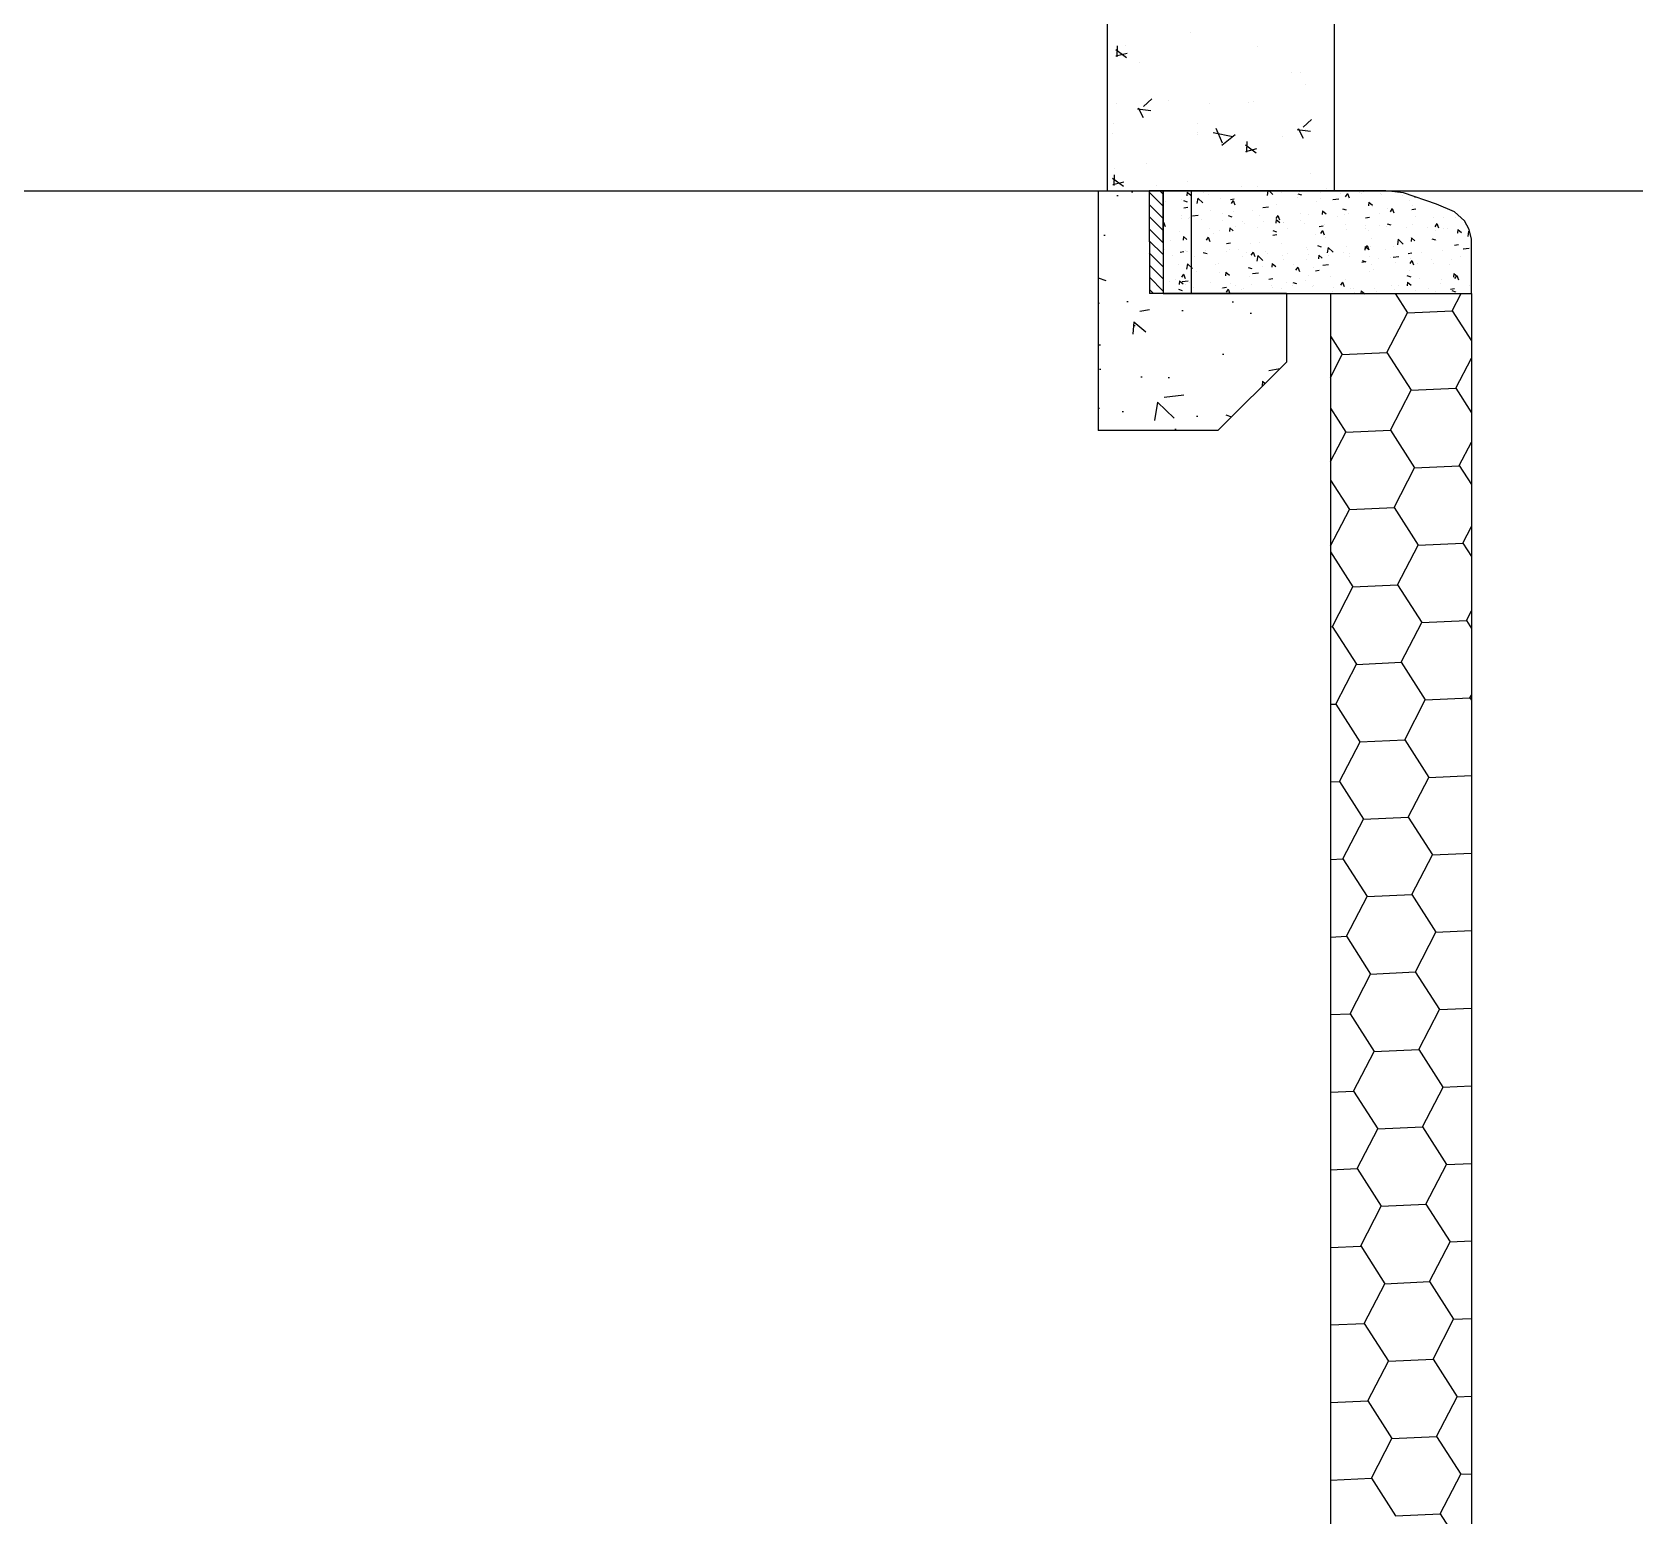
# Model space of a CAD drawing. Header units: feet. Extents: x 50754 to 76410, y 49660 to 67674.
# Drawn here: x 69991.1 to 70088.1, y 54122.4 to 54212.2 of the extents above; entities that cross this region are included whole.
import ezdxf

# ---------------------------------------------------------------- set-up
doc = ezdxf.new("R2010")
doc.units = ezdxf.units.FT
doc.linetypes.add('Amconstr', pattern=[9999, 9999, 0])
for name, color, linetype in [('1_HATCH', 8, 'Continuous'), ('1_LINE', 4, 'Continuous'), ('CKS_PROPERTY LINE', 5, 'Continuous'), ('MS GATE', 1, 'Continuous')]:
    doc.layers.add(name, color=color, linetype=linetype)

# ---------------------------------------------------------------- blocks, each defined once
blk = doc.blocks.new('admin enlclave road')
at = {"layer": '1_HATCH'}
h = blk.add_hatch(dxfattribs=at)
h.set_pattern_fill('AR-CONC', color=253, scale=0.02916831375083823, angle=-82.1741506838958, style=0)
h.set_pattern_definition([(327.8258493161042, (44624.19463476555, -5347.798122191721), (0.01035366478542281, -0.209756483923084), [0.02187623531312868, -0.2406385884444154]), (272.8258493161042, (44624.19463476555, -5347.798122191721), (0.2118476736906853, 0.06996879530950487), [0.01750098825050295, -0.1925108707555326]), (18.2772493161041, (44624.1954975722, -5347.815601897988), (0.2222012276755909, -0.1397878606903636), [0.01859193860458042, -0.2045113310674136]), (324.0100493161042, (44624.25242807551, -5347.790178928338), (-0.005442574779979004, -0.3149707692070139), [0.03281435296969301, -0.3609578826666231]), (14.46144931610415, (44624.25197451113, -5347.816426492038), (0.3186088404294879, -0.2313978831364257), [0.02788790878192002, -0.3067669475983534]), (269.0100493161044, (44624.25242807551, -5347.790178928338), (0.3186090211813732, -0.2313976344080052), [0.02625148237575443, -0.2887663061332988]), (298.8258493161042, (44624.24195137971, -5347.82106139916), (-0.09263644205251123, -0.1884767108321758), [0.02187623531312868, -0.2406385884444154]), (243.8258493161042, (44624.24195137971, -5347.82106139916), (0.2192076954046042, -0.0415097029695555), [0.01750098825050292, -0.1925108707555322]), (349.2772493161042, (44624.23423166618, -5347.836767786823), (0.1265710730192965, -0.2299865105863216), [0.01859193860458042, -0.2045113310674136]), (315.3258493161042, (44624.19463476555, -5347.798122191721), (0.09667813304385003, 0.009707526360538671), [0, -0.1901774056554652, 0, -0.1954277021306161, 0, -0.1932400785993033]), (285.3258493161042, (44624.19463476555, -5347.798122191721), (0.1244199446849837, -0.06035371603718223), [0, -0.1114229585282021, 0, -0.1858021585928396, 0, -0.07364999222086654]), (245.3258493161042, (44624.18577802688, -5347.733682651125), (0.014683857584948, -0.1551526239965612), [0, -0.07292078437709558, 0, -0.2275128472565382, 0, -0.3018920473211757]), (235.3258493161042, (44624.18180639519, -5347.70478599615), (0.0520889980786977, -0.1645454940171457), [0, -0.09479701969022426, 0, -0.151091865229342, 0, -0.214387106068661])])
h.paths.add_polyline_path([(44846.55856330815, -5369.827468608303), (44846.63080494559, -5369.817539529075), (44846.60432740098, -5369.624895162571), (44846.58507093752, -5369.62760029441), (44846.56477430004, -5369.483118812001), (44846.51222760509, -5369.490340966923)])
h = blk.add_hatch(dxfattribs=at)
h.set_pattern_fill('ANSI31', color=253, scale=0.09722771250279412, angle=-82.1741506838958, style=0)
h.set_pattern_definition([(322.8258493161042, (44624.21389920221, -5347.79547443726), (0.007343605410641055, 0.009683911828376586), [])])
h.paths.add_polyline_path([(44846.60433537418, -5369.624952539949), (44846.62359183763, -5369.622247408111), (44846.60330325883, -5369.47782329133), (44846.5840387367, -5369.480471057539)])
h = blk.add_hatch(dxfattribs=at)
h.set_pattern_fill('AR-CONC', color=253, scale=0.02916831375083823, angle=-82.1741506838958, style=0)
h.set_pattern_definition([(327.8258493161042, (44624.15467487917, -5347.507383487909), (0.01035366478542281, -0.209756483923084), [0.02187623531312868, -0.2406385884444154]), (272.8258493161042, (44624.15467487917, -5347.507383487909), (0.2118476736906853, 0.06996879530950487), [0.01750098825050295, -0.1925108707555326]), (18.2772493161041, (44624.15553768582, -5347.524863194174), (0.2222012276755909, -0.1397878606903636), [0.01859193860458042, -0.2045113310674136]), (324.0100493161042, (44624.21246818911, -5347.499440224527), (-0.005442574779979004, -0.3149707692070139), [0.03281435296969301, -0.3609578826666231]), (14.46144931610415, (44624.21201462474, -5347.525687788226), (0.3186088404294879, -0.2313978831364257), [0.02788790878192002, -0.3067669475983534]), (269.0100493161044, (44624.21246818911, -5347.499440224527), (0.3186090211813732, -0.2313976344080052), [0.02625148237575443, -0.2887663061332988]), (298.8258493161042, (44624.20199149332, -5347.530322695347), (-0.09263644205251123, -0.1884767108321758), [0.02187623531312868, -0.2406385884444154]), (243.8258493161042, (44624.20199149332, -5347.530322695347), (0.2192076954046042, -0.0415097029695555), [0.01750098825050292, -0.1925108707555322]), (349.2772493161042, (44624.19427177979, -5347.546029083011), (0.1265710730192965, -0.2299865105863216), [0.01859193860458042, -0.2045113310674136]), (315.3258493161042, (44624.15467487917, -5347.507383487909), (0.09667813304385003, 0.009707526360538671), [0, -0.1901774056554652, 0, -0.1954277021306161, 0, -0.1932400785993033]), (285.3258493161042, (44624.15467487917, -5347.507383487909), (0.1244199446849837, -0.06035371603718223), [0, -0.1114229585282021, 0, -0.1858021585928396, 0, -0.07364999222086654]), (245.3258493161042, (44624.1458181405, -5347.442943947312), (0.014683857584948, -0.1551526239965612), [0, -0.07292078437709558, 0, -0.2275128472565382, 0, -0.3018920473211757]), (235.3258493161042, (44624.1418465088, -5347.414047292336), (0.0520889980786977, -0.1645454940171457), [0, -0.09479701969022426, 0, -0.151091865229342, 0, -0.214387106068661])])
h.paths.add_polyline_path([(44846.81021053979, -5369.694739801215), (44846.79697176749, -5369.598417617963), (44846.60432740098, -5369.624895162571), (44846.63080494559, -5369.817539529075), (44846.72712712884, -5369.80430075677)])
at = {"layer": '1_HATCH', "color": 253, "linetype": 'Continuous'}
for p, q in [((44846.6116190696, -5369.249938774587, -5.000000000016501e-06), (44846.6116190696, -5369.249938774587, -5.000000000016501e-06)), ((44846.70861795871, -5369.256784677033, -5.000000000016501e-06), (44846.70861795871, -5369.256784677033, -5.000000000016501e-06)), ((44846.50974034944, -5369.288213550353, -5.000000000016501e-06), (44846.5264738067, -5369.297318159518, -5.000000000016501e-06)), ((44846.51102232341, -5369.283050280426, -5.000000000016501e-06), (44846.51273420947, -5369.298193828429, -5.000000000016501e-06)), ((44846.51135761001, -5369.297126925522, -5.000000000016501e-06), (44846.52637917781, -5369.291088001683, -5.000000000016501e-06)), ((44846.52343933791, -5369.28099451622, -5.000000000016501e-06), (44846.52343933791, -5369.28099451622, -5.000000000016501e-06)), ((44846.54527077605, -5369.302445898029, -5.000000000016501e-06), (44846.54527077605, -5369.302445898029, -5.000000000016501e-06)), ((44846.76102296425, -5369.286877657554, -5.000000000016501e-06), (44846.76102296425, -5369.286877657554, -5.000000000016501e-06)), ((44846.77357776271, -5369.284513207169, -5.000000000016501e-06), (44846.77357776271, -5369.284513207169, -5.000000000016501e-06)), ((44846.78344462952, -5369.300792964225, -5.000000000016501e-06), (44846.78344462952, -5369.300792964225, -5.000000000016501e-06)), ((44846.65240940451, -5369.346102719326, -5.000000000016501e-06), (44846.65240940451, -5369.346102719326, -5.000000000016501e-06)), ((44846.70722946916, -5369.337020330611, -5.000000000016501e-06), (44846.70722946916, -5369.337020330611, -5.000000000016501e-06)), ((44846.71310513093, -5369.335191270707, -5.000000000016501e-06), (44846.71310513093, -5369.335191270707, -5.000000000016501e-06)), ((44846.52048575717, -5369.363491660782, -5.000000000016501e-06), (44846.52048575717, -5369.363491660782, -5.000000000016501e-06)), ((44846.55183276484, -5369.367510606157, -5.000000000016501e-06), (44846.57088217844, -5369.367361135697, -5.000000000016501e-06)), ((44846.55275602345, -5369.3660246508, -5.000000000016501e-06), (44846.56159501049, -5369.378439557488, -5.000000000016501e-06)), ((44846.55969735791, -5369.363046225697, -5.000000000016501e-06), (44846.56990787647, -5369.350481934604, -5.000000000016501e-06)), ((44846.59351882443, -5369.34933800752, -5.000000000016501e-06), (44846.59351882443, -5369.34933800752, -5.000000000016501e-06)), ((44846.78042572807, -5369.365716960637, -5.000000000016501e-06), (44846.79947514167, -5369.365567490177, -5.000000000016501e-06)), ((44846.78134887398, -5369.364231118246, -5.000000000016501e-06), (44846.79018786103, -5369.376646024934, -5.000000000016501e-06)), ((44846.78829031908, -5369.361254229918, -5.000000000016501e-06), (44846.79850083765, -5369.348689938824, -5.000000000016501e-06)), ((44846.79222675999, -5369.363682742285, -5.000000000016501e-06), (44846.79222675999, -5369.363682742285, -5.000000000016501e-06)), ((44846.52154982211, -5369.392670269986, -5.000000000016501e-06), (44846.52154982211, -5369.392670269986, -5.000000000016501e-06)), ((44846.63889133287, -5369.377221319585, -5.000000000016501e-06), (44846.63889133287, -5369.377221319585, -5.000000000016501e-06)), ((44846.64088117562, -5369.389527454055, -5.000000000016501e-06), (44846.64088117562, -5369.389527454055, -5.000000000016501e-06)), ((44846.6411426195, -5369.392294641082, -5.000000000016501e-06), (44846.6411426195, -5369.392294641082, -5.000000000016501e-06)), ((44846.66274898573, -5369.386237303697, -5.000000000016501e-06), (44846.69127468239, -5369.387915175707, -5.000000000016501e-06)), ((44846.66567442605, -5369.379377090589, -5.000000000016501e-06), (44846.67766414623, -5369.398840548914, -5.000000000016501e-06)), ((44846.67744438791, -5369.402514428935, -5.000000000016501e-06), (44846.6939803014, -5369.384728907011, -5.000000000016501e-06)), ((44846.71182365722, -5369.392305634552, -5.000000000016501e-06), (44846.71353554328, -5369.407449182555, -5.000000000016501e-06)), ((44846.76072892601, -5369.378147904269, -5.000000000016501e-06), (44846.76072892601, -5369.378147904269, -5.000000000016501e-06)), ((44846.52155631299, -5369.406441377891, -5.000000000016501e-06), (44846.52155631299, -5369.406441377891, -5.000000000016501e-06)), ((44846.71054183659, -5369.397468860326, -5.000000000016501e-06), (44846.72727529385, -5369.40657346949, -5.000000000016501e-06)), ((44846.71215905832, -5369.406382275552, -5.000000000016501e-06), (44846.72718062611, -5369.400343351712, -5.000000000016501e-06)), ((44846.807311121, -5369.425056395513, -5.000000000016501e-06), (44846.807311121, -5369.425056395513, -5.000000000016501e-06)), ((44846.91020559279, -5369.438870808169), (44846.91020559279, -5369.438870808169)), ((44846.94119132544, -5369.438090229182), (44846.94119132544, -5369.438090229182)), ((44846.95905428496, -5369.437891764371), (44846.95908061149, -5369.43842511756)), ((44846.53033195258, -5369.455560048046, -5.000000000016501e-06), (44846.53033195258, -5369.455560048046, -5.000000000016501e-06)), ((44846.57453288209, -5369.442034577503, -5.000000000016501e-06), (44846.57453288209, -5369.442034577503, -5.000000000016501e-06)), ((44846.63593775214, -5369.459718464147, -5.000000000016501e-06), (44846.63593775214, -5369.459718464147, -5.000000000016501e-06)), ((44846.71319129167, -5369.457282498591, -5.000000000016501e-06), (44846.71319129167, -5369.457282498591, -5.000000000016501e-06)), ((44846.73601820578, -5369.453000784579, -5.000000000016501e-06), (44846.73601820578, -5369.453000784579, -5.000000000016501e-06)), ((44846.75088999671, -5369.457825884821), (44846.75078166721, -5369.464095091744)), ((44846.75276946529, -5369.457567565754), (44846.75888262976, -5369.462007401741)), ((44846.77011371769, -5369.45729367645), (44846.77011371769, -5369.45729367645)), ((44846.79344578148, -5369.455933834175), (44846.79892597289, -5369.456971580995)), ((44846.79442019259, -5369.461259905979), (44846.79442019259, -5369.461259905979)), ((44846.79617412588, -5369.452651518719), (44846.79617412588, -5369.452651518719)), ((44846.8251775658, -5369.449739260815), (44846.8251775658, -5369.449739260815)), ((44846.82590628718, -5369.458056759406), (44846.82590628718, -5369.458056759406)), ((44846.83277759817, -5369.443135761778, -5.000000000016501e-06), (44846.83277759817, -5369.443135761778, -5.000000000016501e-06)), ((44846.84415788817, -5369.457073304904), (44846.8522591797, -5369.454983982861)), ((44846.85418100571, -5369.446827002909), (44846.85418100571, -5369.446827002909)), ((44846.86331994157, -5369.446160525997), (44846.86100403052, -5369.450872443768)), ((44846.86332564305, -5369.446154521981), (44846.86648992438, -5369.451904182324)), ((44846.87992360061, -5369.442461571133), (44846.87992360061, -5369.442461571133)), ((44846.88318444562, -5369.443914744997), (44846.88318444562, -5369.443914744997)), ((44846.88582554438, -5369.440510575173), (44846.88582554438, -5369.440510575173)), ((44846.89526632473, -5369.454163428093), (44846.9008213582, -5369.457658120306)), ((44846.89526746776, -5369.454171844053), (44846.89552630938, -5369.459415756151)), ((44846.90107320188, -5369.458749668996), (44846.90107320188, -5369.458749668996)), ((44846.91218788553, -5369.441002487089), (44846.91218788553, -5369.441002487089)), ((44846.9231515278, -5369.458616689986), (44846.9231515278, -5369.458616689986)), ((44846.92908225018, -5369.458613436886), (44846.92676633913, -5369.463325354657)), ((44846.92908795168, -5369.458607432851), (44846.93225223302, -5369.464357093194)), ((44846.95164251109, -5369.444484635103), (44846.95164251109, -5369.444484635103)), ((44846.95682400568, -5369.449663898736), (44846.95682400568, -5369.449663898736)), ((44846.95722245138, -5369.45587800767), (44846.96251864442, -5369.454128791975)), ((44847.00325977076, -5369.460854566521), (44847.00325977076, -5369.460854566521)), ((44847.0204545891, -5369.459387603351), (44847.0204545891, -5369.459387603351)), ((44846.53028305537, -5369.469936706001, -5.000000000016501e-06), (44846.54701651263, -5369.479041315166, -5.000000000016501e-06)), ((44846.53156495613, -5369.464772856461, -5.000000000016501e-06), (44846.53327684219, -5369.479916404464, -5.000000000016501e-06)), ((44846.53190024484, -5369.478849361631, -5.000000000016501e-06), (44846.54692181263, -5369.472810437791, -5.000000000016501e-06)), ((44846.59360498515, -5369.471429235399, -5.000000000016501e-06), (44846.59360498515, -5369.471429235399, -5.000000000016501e-06)), ((44846.63719787407, -5369.47803517685), (44846.63719787407, -5369.47803517685)), ((44846.63794301685, -5369.475199037381), (44846.64349805032, -5369.478693729594)), ((44846.63794415988, -5369.475207453249), (44846.63820300151, -5369.480451365347)), ((44846.65370225281, -5369.481292762962), (44846.65356618845, -5369.489167032192)), ((44846.65370192546, -5369.481294401312), (44846.66166715099, -5369.487079342172)), ((44846.66030383478, -5369.472125781766), (44846.66030383478, -5369.472125781766)), ((44846.66868396866, -5369.474832030282), (44846.66868396866, -5369.474832030282)), ((44846.68647178631, -5369.476804198077), (44846.68647178631, -5369.476804198077)), ((44846.69989912804, -5369.476913416284), (44846.70519532108, -5369.475164200589)), ((44846.70400439172, -5369.477797717473), (44846.70168848067, -5369.482509635244)), ((44846.70401009317, -5369.477791713479), (44846.7071743745, -5369.483541373822)), ((44846.74694240404, -5369.482145165759), (44846.75504369557, -5369.480055843715)), ((44846.76592920928, -5369.475391960857), (44846.76592920928, -5369.475391960857)), ((44846.80191966763, -5369.483268981455), (44846.80191966763, -5369.483268981455)), ((44846.81242418118, -5369.483311697833), (44846.81242418118, -5369.483311697833)), ((44846.82155657209, -5369.463432837005), (44846.82155657209, -5369.463432837005)), ((44846.83171202262, -5369.475154066706), (44846.83726705609, -5369.478648758919)), ((44846.83171316566, -5369.475162482647), (44846.83197200728, -5369.480406394745)), ((44846.83174617599, -5369.479366020784), (44846.83174617599, -5369.479366020784)), ((44846.8541363644, -5369.479738991978), (44846.8541363644, -5369.479738991978)), ((44846.85920808024, -5369.468386796366), (44846.86468827165, -5369.469424543186)), ((44846.86323227058, -5369.476162874223), (44846.86323227058, -5369.476162874223)), ((44846.86817498499, -5369.474225927582), (44846.86817498499, -5369.474225927582)), ((44846.89366813303, -5369.476868596609), (44846.89896432607, -5369.475119380914)), ((44846.91172955054, -5369.468436876139), (44846.91172955054, -5369.468436876139)), ((44846.92440932216, -5369.484673364605), (44846.92440932216, -5369.484673364605)), ((44846.924970379, -5369.480839758557), (44846.93045057041, -5369.481877505376)), ((44846.95341276206, -5369.481761106697), (44846.95341276206, -5369.481761106697)), ((44846.96047751119, -5369.476722804793), (44846.96047751119, -5369.476722804793)), ((44846.96394624729, -5369.464906886664), (44846.96394624729, -5369.464906886664)), ((44846.98241620198, -5369.47884884879), (44846.98241620198, -5369.47884884879)), ((44846.9889684945, -5369.462590749917), (44846.9889684945, -5369.462590749917)), ((44846.9948445588, -5369.471066347782), (44846.99252864775, -5369.475778265553)), ((44846.99412737985, -5369.480733427349), (44846.99412737985, -5369.480733427349)), ((44846.99485026033, -5369.471060343725), (44846.99801454166, -5369.476810004068)), ((44847.00536018293, -5369.476993114024), (44847.00536018293, -5369.476993114024)), ((44847.01141964189, -5369.475936590879), (44847.01141964189, -5369.475936590879)), ((44847.02548102838, -5369.47510909603), (44847.03103606185, -5369.478603788243)), ((44847.02548217143, -5369.475117512045), (44847.02574101306, -5369.480361424143)), ((44847.02629447791, -5369.48069686473), (44847.02629447791, -5369.48069686473)), ((44847.04042308181, -5369.473024332974), (44847.04042308181, -5369.473024332974)), ((44847.04093139545, -5369.475496231962), (44847.04079533109, -5369.483370501192)), ((44847.0409310681, -5369.475497870339), (44847.04315516198, -5369.4771131732)), ((44846.60870689077, -5369.492167231732), (44846.60870689077, -5369.492167231732)), ((44846.63072098252, -5369.485889968333), (44846.63072098252, -5369.485889968333)), ((44846.63413020715, -5369.487570900778), (44846.63961039855, -5369.488608647598)), ((44846.6363448097, -5369.497904005224), (44846.64164100274, -5369.496154789529)), ((44846.64972691991, -5369.507217026614), (44846.65782821144, -5369.50512770457)), ((44846.67452385747, -5369.49614129166), (44846.67452385747, -5369.49614129166)), ((44846.69210978472, -5369.49810108677), (44846.69210978472, -5369.49810108677)), ((44846.6998925059, -5369.500023862969), (44846.70537269731, -5369.501061609789)), ((44846.70600995207, -5369.492938145091), (44846.70600995207, -5369.492938145091)), ((44846.72138524277, -5369.505059169964), (44846.72138524277, -5369.505059169964)), ((44846.73290755138, -5369.487994865851), (44846.73290755138, -5369.487994865851)), ((44846.74432648148, -5369.494571097294), (44846.74432648148, -5369.494571097294)), ((44846.75038868269, -5369.502146912051), (44846.75038868269, -5369.502146912051)), ((44846.76976670034, -5369.490250628363), (44846.7674507893, -5369.494962546135)), ((44846.76815772051, -5369.496144705323), (44846.77371275397, -5369.499639397536)), ((44846.76815886355, -5369.496153121238), (44846.76841770518, -5369.501397033337)), ((44846.7697724018, -5369.49024462435), (44846.77293668313, -5369.495994284693)), ((44846.7793921226, -5369.499234654151), (44846.7793921226, -5369.499234654151)), ((44846.77952596429, -5369.498787956427), (44846.77952596429, -5369.498787956427)), ((44846.78574041712, -5369.506657324649), (44846.78574041712, -5369.506657324649)), ((44846.80325519269, -5369.493498075669), (44846.80325519269, -5369.493498075669)), ((44846.80839556251, -5369.496322396238), (44846.80839556251, -5369.496322396238)), ((44846.83011381469, -5369.497859185549), (44846.83541000773, -5369.496109969854)), ((44846.83552900897, -5369.502703539253), (44846.83321309793, -5369.507415457025)), ((44846.83553471044, -5369.502697535224), (44846.83869899178, -5369.508447195567)), ((44846.83739900242, -5369.493410138327), (44846.83739900242, -5369.493410138327)), ((44846.86640244233, -5369.490497880423), (44846.86640244233, -5369.490497880423)), ((44846.8690721594, -5369.497472135601), (44846.8690721594, -5369.497472135601)), ((44846.89540588225, -5369.487585622517), (44846.89540588225, -5369.487585622517)), ((44846.89555030003, -5369.491825219333), (44846.89555030003, -5369.491825219333)), ((44846.90055825398, -5369.494268989028), (44846.90055825398, -5369.494268989028)), ((44846.90547835916, -5369.505295456187), (44846.90547835916, -5369.505295456187)), ((44846.91461075006, -5369.485416595359), (44846.91461075006, -5369.485416595359)), ((44846.94371591669, -5369.500568172399), (44846.94357985233, -5369.508442441629)), ((44846.94371558933, -5369.500569810771), (44846.95168081486, -5369.506354751631)), ((44846.96122916296, -5369.496209685927), (44846.96122916296, -5369.496209685927)), ((44846.96192672628, -5369.496099734652), (44846.96748175975, -5369.499594426865)), ((44846.96192786933, -5369.496108150636), (44846.96218671095, -5369.501352062734)), ((44846.99073267775, -5369.493292720747), (44846.99621286916, -5369.494330467567)), ((44846.9978034946, -5369.494828919606), (44846.9978034946, -5369.494828919606)), ((44847.00766492803, -5369.507400353714), (44847.00766492803, -5369.507400353714)), ((44847.02388281969, -5369.49781436587), (44847.02917901273, -5369.496065150175)), ((44847.03695602442, -5369.501420808989), (44847.04505731595, -5369.499331486945)), ((44847.03716613288, -5369.502968419029), (44847.03716613288, -5369.502968419029)), ((44846.61045115051, -5369.52188781984), (44846.60994085282, -5369.522926063849)), ((44846.61045685192, -5369.521881815857), (44846.61362113326, -5369.5276314762)), ((44846.63437492304, -5369.513795943688), (44846.63437492304, -5369.513795943688)), ((44846.63451659857, -5369.509403202611), (44846.63451659857, -5369.509403202611)), ((44846.64425853069, -5369.512556894705), (44846.64425853069, -5369.512556894705)), ((44846.64603287417, -5369.510273346539), (44846.64603287417, -5369.510273346539)), ((44846.66337836295, -5369.510883685783), (44846.66337836295, -5369.510883685783)), ((44846.67593053421, -5369.521489429963), (44846.67593053421, -5369.521489429963)), ((44846.68335885758, -5369.52837946135), (44846.68335885758, -5369.52837946135)), ((44846.69087694358, -5369.523349985266), (44846.69087694358, -5369.523349985266)), ((44846.69238180286, -5369.507971427873), (44846.69238180286, -5369.507971427873)), ((44846.7046034184, -5369.517135343939), (44846.71015845187, -5369.520630036152)), ((44846.70460456144, -5369.517143759831), (44846.70486340307, -5369.522387671929)), ((44846.71184984088, -5369.51424740647), (44846.71184984088, -5369.51424740647)), ((44846.72377516048, -5369.507873726679), (44846.72377516048, -5369.507873726679)), ((44846.74333593548, -5369.511044259903), (44846.74333593548, -5369.511044259903)), ((44846.76565480466, -5369.51247682516), (44846.77113499607, -5369.51351457198)), ((44846.76655949634, -5369.518849774488), (44846.77185568938, -5369.517100558794)), ((44846.78066191888, -5369.529150374711), (44846.78066191888, -5369.529150374711)), ((44846.81682933846, -5369.529857485029), (44846.81682933846, -5369.529857485029)), ((44846.82596172937, -5369.509978624201), (44846.82596172937, -5369.509978624201)), ((44846.83141710341, -5369.524929787351), (44846.83689729482, -5369.52596753417)), ((44846.8405811761, -5369.511604190474), (44846.8405811761, -5369.511604190474)), ((44846.84650043792, -5369.525640112837), (44846.84636437356, -5369.533514382068)), ((44846.84650011057, -5369.525641751207), (44846.8544653361, -5369.531426692068)), ((44846.86976306381, -5369.529102640177), (44846.86976306381, -5369.529102640177)), ((44846.87258014226, -5369.520771714779), (44846.87258014226, -5369.520771714779)), ((44846.8779071595, -5369.529710305291), (44846.8779071595, -5369.529710305291)), ((44846.89837242417, -5369.517090373264), (44846.90392745764, -5369.520585065477)), ((44846.89837356722, -5369.517098789228), (44846.89863240884, -5369.522342701326)), ((44846.90129131758, -5369.515156450142), (44846.89897540653, -5369.519868367914)), ((44846.90129701907, -5369.5151504461), (44846.9044613004, -5369.520900106443)), ((44846.9063981428, -5369.515578250406), (44846.9063981428, -5369.515578250406)), ((44846.92735624996, -5369.517800524348), (44846.92735624996, -5369.517800524348)), ((44846.93597738339, -5369.527698256456), (44846.93597738339, -5369.527698256456)), ((44846.9378842374, -5369.512375103841), (44846.9378842374, -5369.512375103841)), ((44846.93974054029, -5369.526492669844), (44846.94784183182, -5369.5244033478)), ((44846.96032850134, -5369.51880495481), (44846.96562469439, -5369.517055739115)), ((44846.96705362621, -5369.527609361038), (44846.96473771516, -5369.53232127881)), ((44846.96498082329, -5369.524785998543), (44846.96498082329, -5369.524785998543)), ((44846.9670593277, -5369.52760335697), (44846.97022360904, -5369.533353017313)), ((44846.97957294672, -5369.514270534868), (44846.97957294672, -5369.514270534868)), ((44846.9939842632, -5369.521873740636), (44846.9939842632, -5369.521873740636)), ((44846.99853253712, -5369.527279214542), (44846.99853253712, -5369.527279214542)), ((44847.02098688236, -5369.526356762222), (44847.02098688236, -5369.526356762222)), ((44847.02298770312, -5369.518961482729), (44847.02298770312, -5369.518961482729)), ((44847.03512947801, -5369.51293503442), (44847.03512947801, -5369.51293503442)), ((44846.62343960037, -5369.545925645587), (44846.62343960037, -5369.545925645587)), ((44846.63512613979, -5369.532435755533), (44846.63512613979, -5369.532435755533)), ((44846.64104911629, -5369.538125982556), (44846.64660414976, -5369.54162067477)), ((44846.64105025934, -5369.538134398424), (44846.64130910097, -5369.543378310522)), ((44846.67621345913, -5369.534340730729), (44846.67389754808, -5369.539052648501)), ((44846.67621916055, -5369.534334726732), (44846.67938344189, -5369.540084387075)), ((44846.70300517799, -5369.539840363428), (44846.70830137104, -5369.538091147733)), ((44846.70394986409, -5369.550996319721), (44846.70394986409, -5369.550996319721)), ((44846.70773648415, -5369.547464734978), (44846.70773648415, -5369.547464734978)), ((44846.72068484098, -5369.546485576159), (44846.72068484098, -5369.546485576159)), ((44846.732953304, -5369.548084061811), (44846.732953304, -5369.548084061811)), ((44846.73731270866, -5369.534540653052), (44846.73731270866, -5369.534540653052)), ((44846.74197576775, -5369.54679364162), (44846.7396598567, -5369.551505559391)), ((44846.74198146919, -5369.546787637598), (44846.74514575052, -5369.552537297941)), ((44846.74928495917, -5369.550712053274), (44846.7491488948, -5369.558586322504)), ((44846.74917582429, -5369.532353521282), (44846.74917582429, -5369.532353521282)), ((44846.7492846318, -5369.550713691639), (44846.75724985733, -5369.556498632499)), ((44846.7599531809, -5369.543934745493), (44846.7599531809, -5369.543934745493)), ((44846.76195674391, -5369.545171803902), (44846.76195674391, -5369.545171803902)), ((44846.78393112156, -5369.545333743615), (44846.78393112156, -5369.545333743615)), ((44846.78650180769, -5369.55045963609), (44846.78650180769, -5369.55045963609)), ((44846.79096018383, -5369.54225954599), (44846.79096018383, -5369.54225954599)), ((44846.81754636706, -5369.532632629662), (44846.81754636706, -5369.532632629662)), ((44846.81798790229, -5369.547256489524), (44846.81798790229, -5369.547256489524)), ((44846.81996362374, -5369.53934728809), (44846.81996362374, -5369.53934728809)), ((44846.83481812206, -5369.538081011881), (44846.84037315552, -5369.541575704095)), ((44846.83481926512, -5369.538089427821), (44846.83507810674, -5369.54333333992)), ((44846.84252505616, -5369.551564530699), (44846.8506263477, -5369.549475208655)), ((44846.84896706365, -5369.536435030176), (44846.84896706365, -5369.536435030176)), ((44846.87797050356, -5369.533522772265), (44846.87797050356, -5369.533522772265)), ((44846.896774183, -5369.539795543749), (44846.90207037604, -5369.538046328054)), ((44846.89717940217, -5369.537382749541), (44846.90265959358, -5369.538420496361)), ((44846.90697394347, -5369.530610514362), (44846.90697394347, -5369.530610514362)), ((44846.90988351643, -5369.55184124339), (44846.90988351643, -5369.55184124339)), ((44846.91117699944, -5369.541188867542), (44846.91117699944, -5369.541188867542)), ((44846.9152331429, -5369.547816420096), (44846.9152331429, -5369.547816420096)), ((44846.91901590734, -5369.531962382563), (44846.91901590734, -5369.531962382563)), ((44846.94372412621, -5369.533684365219), (44846.94372412621, -5369.533684365219)), ((44846.96294170093, -5369.549835711732), (44846.96842189234, -5369.550873458552)), ((44846.96563432023, -5369.542755473131), (44846.96563432023, -5369.542755473131)), ((44846.97521022079, -5369.530481218648), (44846.97521022079, -5369.530481218648)), ((44846.98105010961, -5369.551790480026), (44846.98105010961, -5369.551790480026)), ((44847.0125362042, -5369.548587333461), (44847.0125362042, -5369.548587333461)), ((44847.02858712783, -5369.53803604121), (44847.0341421613, -5369.541530733423)), ((44847.02858827089, -5369.538044457219), (44847.02884711252, -5369.543288369317)), ((44847.03281593483, -5369.54006227193), (44847.03050002378, -5369.544774189701)), ((44847.03282163635, -5369.540056267844), (44847.03598591768, -5369.545805928187)), ((44847.05279283231, -5369.552332067236), (44847.05279283231, -5369.552332067236)), ((44846.61693954435, -5369.559733093443), (44846.61693954435, -5369.559733093443)), ((44846.62927948919, -5369.567234906965), (44846.62927948919, -5369.567234906965)), ((44846.63945085965, -5369.560830952368), (44846.64474705269, -5369.559081736673)), ((44846.64594298426, -5369.556820835536), (44846.64594298426, -5369.556820835536)), ((44846.64866368797, -5369.559102681904), (44846.64866368797, -5369.559102681904)), ((44846.65014329799, -5369.558766850808), (44846.65014329799, -5369.558766850808)), ((44846.65206948041, -5369.575783993722), (44846.65193341604, -5369.583658262953)), ((44846.65206915302, -5369.575785632067), (44846.66003437855, -5369.581570572927)), ((44846.66076558377, -5369.564031760394), (44846.66076558377, -5369.564031760394)), ((44846.67210152905, -5369.55656685395), (44846.67758172045, -5369.55760460077)), ((44846.67494642417, -5369.553908577626), (44846.67494642417, -5369.553908577626)), ((44846.69155723363, -5369.570853078172), (44846.69155723363, -5369.570853078172)), ((44846.69528210085, -5369.569895772461), (44846.69528210085, -5369.569895772461)), ((44846.72818031775, -5369.55441951388), (44846.72818031775, -5369.55441951388)), ((44846.7378638278, -5369.569019816141), (44846.74334401921, -5369.570057562961)), ((44846.74530957203, -5369.576636391554), (44846.75341086357, -5369.57454706951)), ((44846.75801082439, -5369.564591690972), (44846.75801082439, -5369.564591690972)), ((44846.77126381995, -5369.559071650498), (44846.77681885342, -5369.562566342711)), ((44846.77126496301, -5369.559080066413), (44846.77152380464, -5369.564323978511)), ((44846.80136711655, -5369.556020972856), (44846.80136711655, -5369.556020972856)), ((44846.80773807638, -5369.55924655251), (44846.80542216533, -5369.563958470281)), ((44846.80774377782, -5369.559240548469), (44846.81090805915, -5369.564990208812)), ((44846.8238277911, -5369.568565750902), (44846.8238277911, -5369.568565750902)), ((44846.83036688664, -5369.556524411409), (44846.83036688664, -5369.556524411409)), ((44846.83321986465, -5369.560786132689), (44846.83851605769, -5369.559036916994)), ((44846.8553138857, -5369.565362604329), (44846.8553138857, -5369.565362604329)), ((44846.87350038499, -5369.571699463399), (44846.87118447394, -5369.57641138117)), ((44846.87350608646, -5369.571693459343), (44846.8766703678, -5369.577443119686)), ((44846.87698529953, -5369.567317501969), (44846.87698529953, -5369.567317501969)), ((44846.91966207681, -5369.574742810208), (44846.91966207681, -5369.574742810208)), ((44846.94298294938, -5369.567164172552), (44846.94298294938, -5369.567164172552)), ((44846.94866551672, -5369.571830552304), (44846.94866551672, -5369.571830552304)), ((44846.95255912632, -5369.565922534909), (44846.95255912632, -5369.565922534909)), ((44846.96503282572, -5369.559026679823), (44846.97058785918, -5369.562521372036)), ((44846.96503396879, -5369.559035095811), (44846.96529281041, -5369.564279007909)), ((44846.97766895664, -5369.568918294398), (44846.97766895664, -5369.568918294398)), ((44846.99519964615, -5369.563634183067), (44846.99519964615, -5369.563634183067)), ((44847.00667239654, -5369.566006036485), (44847.00667239654, -5369.566006036485)), ((44847.01207008531, -5369.553946140913), (44847.01207008531, -5369.553946140913)), ((44847.02698886963, -5369.560741313023), (44847.03228506267, -5369.558992097328)), ((44847.02870399968, -5369.562288673923), (44847.03418419109, -5369.563326420743)), ((44847.0333882539, -5369.590674611041), (44847.04262845097, -5369.564653922126)), ((44847.03567583645, -5369.563093778578), (44847.03567583645, -5369.563093778578)), ((44846.63953129706, -5369.578981542732), (44846.63953129706, -5369.578981542732)), ((44846.64842252653, -5369.590883743986), (44846.64610661548, -5369.595595661757)), ((44846.64842822794, -5369.590877739976), (44846.65159250928, -5369.596627400319)), ((44846.66660547259, -5369.585341021772), (44846.66660547259, -5369.585341021772)), ((44846.68763455751, -5369.598040873479), (44846.68763455751, -5369.598040873479)), ((44846.69809156717, -5369.582137875204), (44846.69809156717, -5369.582137875204)), ((44846.70770951784, -5369.580062289115), (44846.7132645513, -5369.583556981328)), ((44846.7077106609, -5369.580070705006), (44846.70796950252, -5369.585314617104)), ((44846.71663799742, -5369.595128615569), (44846.71663799742, -5369.595128615569)), ((44846.72336318357, -5369.596828383177), (44846.72336318357, -5369.596828383177)), ((44846.74171786595, -5369.581086440254), (44846.74171786595, -5369.581086440254)), ((44846.74564143734, -5369.592216357663), (44846.74564143734, -5369.592216357663)), ((44846.76966554631, -5369.581776721629), (44846.77496173935, -5369.580027505934)), ((44846.77464487725, -5369.589304099753), (44846.77464487725, -5369.589304099753)), ((44846.77557988033, -5369.5932983937), (44846.77557988033, -5369.5932983937)), ((44846.78833627883, -5369.591879530811), (44846.78833627883, -5369.591879530811)), ((44846.79533680779, -5369.582697805779), (44846.79533680779, -5369.582697805779)), ((44846.80362612656, -5369.581472778332), (44846.80910631797, -5369.582510525152)), ((44846.80364831716, -5369.586391841844), (44846.80364831716, -5369.586391841844)), ((44846.82123449574, -5369.576403272236), (44846.82123449574, -5369.576403272236)), ((44846.83265175707, -5369.583479583932), (44846.83265175707, -5369.583479583932)), ((44846.83317306648, -5369.581996277861), (44846.83317306648, -5369.581996277861)), ((44846.86115377451, -5369.586671865707), (44846.86115377451, -5369.586671865707)), ((44846.86165519699, -5369.580567326032), (44846.86165519699, -5369.580567326032)), ((44846.88538976323, -5369.578466288386), (44846.88538976323, -5369.578466288386)), ((44846.8906586369, -5369.577655068118), (44846.8906586369, -5369.577655068118)), ((44846.8926398691, -5369.583468719145), (44846.8926398691, -5369.583468719145)), ((44846.90147852361, -5369.58001731844), (44846.90703355707, -5369.583512010653)), ((44846.90147966667, -5369.580025734403), (44846.90169123851, -5369.58431200051)), ((44846.92342106462, -5369.578508169754), (44846.92342106462, -5369.578508169754)), ((44846.94979270016, -5369.577413510056), (44846.97091850328, -5369.602192786877)), ((44846.970930987, -5369.602212037295), (44847.03337783678, -5369.590695051876)), ((44847.03336534306, -5369.590675809984), (44847.06618066801, -5369.629166181987)), ((44846.62962767768, -5369.603865389294), (44846.62962767768, -5369.603865389294)), ((44846.63811448929, -5369.599473076655), (44846.63811448929, -5369.599473076655)), ((44846.64415521573, -5369.60105292773), (44846.64971024919, -5369.604547619943)), ((44846.6441563588, -5369.601061343598), (44846.64441520043, -5369.606305255696)), ((44846.6443105522, -5369.613109844934), (44846.64979074361, -5369.614147591754)), ((44846.6480940879, -5369.601708252409), (44846.65619537944, -5369.599618930365)), ((44846.65306884524, -5369.605648469093), (44846.65306884524, -5369.605648469093)), ((44846.6586311176, -5369.600953131386), (44846.6586311176, -5369.600953131386)), ((44846.66576999742, -5369.608130499017), (44846.66576999742, -5369.608130499017)), ((44846.70393145599, -5369.603447136583), (44846.70393145599, -5369.603447136583)), ((44846.70611122796, -5369.602767310568), (44846.711407421, -5369.601018094873)), ((44846.71418483515, -5369.603336654876), (44846.7118689241, -5369.608048572648)), ((44846.71419053657, -5369.603330650851), (44846.71735481791, -5369.609080311194)), ((44846.73258547504, -5369.600965301081), (44846.73258547504, -5369.600965301081)), ((44846.73541755058, -5369.600243990014), (44846.73541755058, -5369.600243990014)), ((44846.94969199356, -5369.662030651859), (44846.9709414165, -5369.602191600858)), ((44846.86716745279, -5369.650025753277), (44846.88722225057, -5369.673548806244)), ((44846.8872347119, -5369.673568060792), (44846.94968156168, -5369.662051075373)), ((44846.94966909034, -5369.662031829349), (44846.99086651718, -5369.710353894931)), ((44847.05333624541, -5369.698835723226), (44847.06950012068, -5369.653317736253)), ((44846.8751007623, -5369.707746641154), (44846.88724515617, -5369.673547641675)), ((44846.96963998507, -5369.770191764045), (44846.99088940801, -5369.710352713044)), ((44846.99087898613, -5369.710373128033), (44847.05332583591, -5369.698856142614)), ((44847.05331335696, -5369.698836918042), (44847.08006985944, -5369.730220661329)), ((44846.88105664421, -5369.751080232625), (44846.90717026447, -5369.781709914313)), ((44846.90718271103, -5369.78172915153), (44846.96962956081, -5369.770212166111)), ((44846.96961710424, -5369.770192937409), (44847.01081453107, -5369.818515002991)), ((44847.07328423693, -5369.806996835418), (44847.08578416899, -5369.771796629076)), ((44846.8913848106, -5369.826225533971), (44846.90719314768, -5369.781708753861)), ((44846.98958797658, -5369.87835287623), (44847.01083739952, -5369.818513825228)), ((44847.01082698526, -5369.818534218772), (44847.07327383503, -5369.807017233353)), ((44847.07326137085, -5369.806998026096), (44847.09395905088, -5369.83127514068)), ((44846.89494583565, -5369.852134711974), (44846.92711827836, -5369.889871022361)), ((44846.9076688589, -5369.944704426791), (44846.92714113919, -5369.889869866048)), ((44846.92713071017, -5369.889890242269), (44846.98957755994, -5369.87837325685)), ((44846.98956511814, -5369.878354045478), (44847.03076254497, -5369.92667611106)), ((44847.09323222844, -5369.915157947603), (44847.10206821729, -5369.890275521892)), ((44847.03077498439, -5369.92669530951), (44847.09322183417, -5369.915178324091)), ((44847.09320938474, -5369.915159134156), (44847.1078482423, -5369.932329620019)), ((44847.0095359681, -5369.986513988421), (44847.03078539104, -5369.92667493742)), ((44846.90883502708, -5369.953189191321), (44846.94706629225, -5369.998032130424)), ((44846.92583970776, -5370.057870029234), (44846.9470891307, -5369.998030978232)), ((44846.9470787093, -5369.998051333006), (44847.00952555908, -5369.986534347587)), ((44847.00951313203, -5369.986515153526), (44847.05071055886, -5370.034837219108)), ((44847.05072298353, -5370.034856400249), (44847.1131698333, -5370.02333941483)), ((44847.11315739864, -5370.023320242225), (44847.12173743374, -5370.033384099378)), ((44847.11318021995, -5370.023319059788), (44847.11835226559, -5370.008754414711)), ((44847.02948395961, -5370.094675100607), (44847.05073338255, -5370.034836049605)), ((44846.92328980221, -5370.058358724166), (44846.92582928397, -5370.057890371086)), ((44846.9258168793, -5370.057871172894), (44846.96701430614, -5370.106193238476)), ((44846.96702670843, -5370.106212423745), (44847.02947355821, -5370.094695438326)), ((44847.02946114592, -5370.094676261589), (44847.07065857275, -5370.142998327171)), ((44846.94578769927, -5370.166031141425), (44846.96703712222, -5370.106192090424)), ((44847.04943195112, -5370.202836212792), (44847.07068137406, -5370.142997161791)), ((44847.07067098265, -5370.143017490989), (44847.13311783243, -5370.13150050557)), ((44847.13310541253, -5370.131481350273), (44847.13562662518, -5370.134438578722)), ((44847.13312821146, -5370.131480171974), (44847.13463631389, -5370.127233307528)), ((44846.93828138191, -5370.167433920428), (44846.94577728309, -5370.166051461826)), ((44846.94576489319, -5370.166032280957), (44846.98696232003, -5370.214354346539)), ((44846.98697470756, -5370.214373514485), (44847.04942155733, -5370.202856529066)), ((44847.04940915981, -5370.202837369641), (44847.09060658664, -5370.251159435224)), ((44846.96573569078, -5370.274192253611), (44846.98698511373, -5370.214353202609)), ((44847.06937994263, -5370.310997324978), (44847.09062936557, -5370.251158273976)), ((44847.09061898178, -5370.251178581727), (44847.15016234986, -5370.240197081389)), ((44846.95327296162, -5370.276509116688), (44846.96572528223, -5370.274212552564)), ((44846.9657129071, -5370.274193389015), (44847.00691033393, -5370.322515454597)), ((44846.98568368229, -5370.382353365796), (44847.00693310524, -5370.322514314795)), ((44847.00692270669, -5370.322534605224), (44847.06936955646, -5370.311017619805)), ((44847.0693571737, -5370.310998477704), (44847.11055460053, -5370.359320543286)), ((44847.11056698092, -5370.359339672465), (44847.16515392956, -5370.349272277653)), ((44847.08932793415, -5370.419158437168), (44847.11057735709, -5370.359319386167)), ((44846.96826454132, -5370.385584312951), (44846.98567328136, -5370.382373643302)), ((44846.98566092099, -5370.382354497067), (44847.02685834782, -5370.43067656265)), ((44847.0056316738, -5370.490514477981), (44847.02688109675, -5370.43067542698)), ((44847.02687070581, -5370.430695695962), (44847.08931755559, -5370.419178710543)), ((44847.0893051876, -5370.419159585762), (44847.13050261444, -5370.467481651344)), ((44847.13051498003, -5370.467500763207), (44847.18014550925, -5370.458347473916)), ((44847.10927592566, -5370.527319549353), (44847.1305253486, -5370.467480498352)), ((44846.98325612102, -5370.494659509212), (44847.00562128048, -5370.490534734044)), ((44847.00560893488, -5370.490515605131), (44847.04680636172, -5370.538837670713)), ((44847.04681870493, -5370.538856786702), (44847.10926555471, -5370.527339801283)), ((44847.1092532015, -5370.527320693815), (44847.15045062833, -5370.575642759397)), ((44847.02557966532, -5370.598675590172), (44847.04682908826, -5370.538836539171)), ((44847.12922391717, -5370.635480661539), (44847.15047334011, -5370.575641610538)), ((44847.15046297917, -5370.575661853944), (44847.19513708897, -5370.567422670175)), ((44846.99824770072, -5370.603734705474), (44847.02556927961, -5370.598695824781)), ((44847.02555694878, -5370.598676713187), (44847.06675437561, -5370.64699877877)), ((44847.06676670406, -5370.647017877443), (44847.12921355384, -5370.635500892024)), ((44847.12920121539, -5370.635481801878), (44847.17039864222, -5370.68380386746)), ((44847.04552765683, -5370.706836702357), (44847.06677707977, -5370.646997651355)), ((44847.14917190868, -5370.743641773725), (44847.17042133162, -5370.683802722724)), ((44847.1704109783, -5370.683822944682), (44847.21012866867, -5370.676497866437)), ((44847.01323928042, -5370.712809901736), (44847.04551727875, -5370.706856915519)), ((44847.04550496268, -5370.70683782125), (44847.08670238951, -5370.755159886832)), ((44847.06547564834, -5370.814997814543), (44847.08672507128, -5370.755158763542)), ((44847.08671470319, -5370.75517896818), (44847.14916155297, -5370.743661982761)), ((44847.14914922928, -5370.743642909934), (44847.19034665612, -5370.791964975517)), ((44847.16911990019, -5370.85180288591), (44847.19036932314, -5370.791963834909)), ((44847.19035897743, -5370.791984035421), (44847.22512024836, -5370.785573062699)), ((44847.02823086013, -5370.821885097997), (44847.06546527788, -5370.815018006258)), ((44847.06545297657, -5370.814998929307), (44847.1066504034, -5370.863320994889)), ((44847.08542363985, -5370.923158926729), (44847.10667306279, -5370.863319875728)), ((44847.10666270233, -5370.86334005892), (44847.16910955211, -5370.851823073501)), ((44847.16909724318, -5370.851804017997), (44847.21029467002, -5370.900126083579)), ((44847.21030697655, -5370.900145126161), (44847.24011182806, -5370.894648258961)), ((44847.1890678917, -5370.959963998099), (44847.21031731465, -5370.900124947098)), ((44847.04322243983, -5370.930960294259), (44847.085413277, -5370.923179096998)), ((44847.08540099047, -5370.923160037365), (44847.1265984173, -5370.971482102947)), ((44847.12661070145, -5370.971501149657), (44847.18905755123, -5370.959984164238)), ((44847.18904525707, -5370.959965126054), (44847.23024268391, -5371.008287191637)), ((44847.10537163137, -5371.031320038914), (44847.12662105431, -5370.971480987912)), ((44847.20901588322, -5371.068125110286), (44847.23026530616, -5371.008286059285)), ((44847.23025497568, -5371.0083062169), (44847.25510340776, -5371.003723455222)), ((44847.05821401953, -5371.04003549052), (44847.10536127612, -5371.031340187737)), ((44847.10534900436, -5371.03132114543), (44847.14654643119, -5371.079643211012)), ((44847.14655870058, -5371.079662240397), (44847.20900555036, -5371.068145254978)), ((44847.20899327097, -5371.068126234112), (44847.25019069781, -5371.116448299695)), ((44847.12531962288, -5371.139481151103), (44847.14656904582, -5371.079642100101)), ((44847.22896387473, -5371.176286222471), (44847.25021329767, -5371.11644717147)), ((44847.25020297481, -5371.11646730764), (44847.27009498748, -5371.112798651484)), ((44847.07320559923, -5371.149110686783), (44847.12530927525, -5371.139501278477)), ((44847.12529701825, -5371.139482253482), (44847.16649444508, -5371.187804319065)), ((44847.1452676144, -5371.24764226329), (44847.16651703734, -5371.187803212289)), ((44847.16650669971, -5371.187823331136), (44847.22895354949, -5371.176306345717)), ((44847.22894128486, -5371.176287342177), (44847.2701387117, -5371.224609407759)), ((44847.24891186625, -5371.284447334657), (44847.27016128919, -5371.224608283655)), ((44847.27015097394, -5371.224628398377), (44847.28508656718, -5371.221873847745)), ((44847.08819717894, -5371.258185883044), (44847.14525727439, -5371.247662369214)), ((44847.14524503214, -5371.247643361539), (44847.18644245897, -5371.295965427122)), ((44847.18645469884, -5371.295984421874), (44847.24890154861, -5371.284467436455)), ((44847.24888929875, -5371.284448450229), (44847.29008672559, -5371.332770515812))]:
    blk.add_line(p, q, dxfattribs=at)
at = {"layer": '1_LINE', "color": 253}
for p, q in [((44845.89090942285, -5362.509929239553), (44846.84404720369, -5369.444734815118)), ((44845.57142350766, -5362.553840217719), (44846.52508064802, -5369.488574411154)), ((44846.91689903026, -5369.434721869901), (44846.81929114924, -5369.448137351864)), ((44846.94195448174, -5369.434295310018), (44846.91689903026, -5369.434721869901)), ((44846.9904642182, -5369.443719385104), (44846.94195448174, -5369.434295310018)), ((44846.81929114924, -5369.448137351864), (44846.60373367918, -5369.477764133237)), ((44846.81929114924, -5369.448137351864), (44846.81929114924, -5369.448137351864)), ((44847.01759092843, -5369.451053847093), (44846.9904642182, -5369.443719385104)), ((44847.0331577, -5369.461988540229), (44847.01759092843, -5369.451053847093)), ((44847.04168724855, -5369.472884746163), (44847.0331577, -5369.461988540229)), ((44846.51222760509, -5369.490340966923), (44846.58446924252, -5369.480411887695)), ((44846.60373367918, -5369.477764133237), (44846.60373367918, -5369.477764133237)), ((44846.60373367918, -5369.477764133237), (44846.62359183763, -5369.62224740811)), ((44846.64311145565, -5369.472351948847), (44846.66296961411, -5369.616835223719)), ((44847.04654437189, -5369.486297125079), (44847.04168724855, -5369.472884746163)), ((44846.51222760509, -5369.490340966923), (44846.55856330815, -5369.827468608303)), ((44847.05704166226, -5369.562672932742), (44847.04654437189, -5369.486297125079)), ((44846.62359183763, -5369.62224740811), (44847.05704166226, -5369.562672932742)), ((44847.05704166226, -5369.562672932742), (44847.56197082875, -5373.236418396902)), ((44846.79697176749, -5369.598417617963), (44846.81021053979, -5369.694739801215)), ((44846.8589043601, -5369.589905440766), (44847.36383352659, -5373.263650904926)), ((44846.72712712884, -5369.80430075677), (44846.81021053979, -5369.694739801215)), ((44846.72712712884, -5369.80430075677), (44846.55856330815, -5369.827468608303))]:
    blk.add_line(p, q, dxfattribs=at)
for points in [[(44846.60330325883, -5369.47782329133), (44846.58404679537, -5369.480528423165)], [(44846.58404679537, -5369.480528423165), (44846.60433537418, -5369.624952539949)], [(44846.60330325883, -5369.47782329133), (44846.62359183763, -5369.622247408111)], [(44846.79697176749, -5369.598417617963), (44846.60432740098, -5369.624895162571)]]:
    blk.add_lwpolyline(points, dxfattribs=at)
at = {"layer": 'CKS_PROPERTY LINE', "color": 253, "lineweight": -3}
blk.add_lwpolyline([(44505.2038180014, -5441.079852334619, -0.1282363120241001), (44594.76075931687, -5404.091719940698), (44860.35272266492, -5367.588067196237)], format="xyb", dxfattribs=at)

msp = doc.modelspace()

# ---------------------------------------------------------------- block references
at = {"layer": 'MS GATE', "linetype": 'Amconstr', "lineweight": 25, "xscale": 42.66674600251998, "yscale": 42.66674600251998, "zscale": 42.66674600251998, "rotation": 352.174150691152}
msp.add_blockref('admin enlclave road', (-1794383.541516071, 541708.4220742285), dxfattribs=at)

doc.saveas('drawing.dxf')
